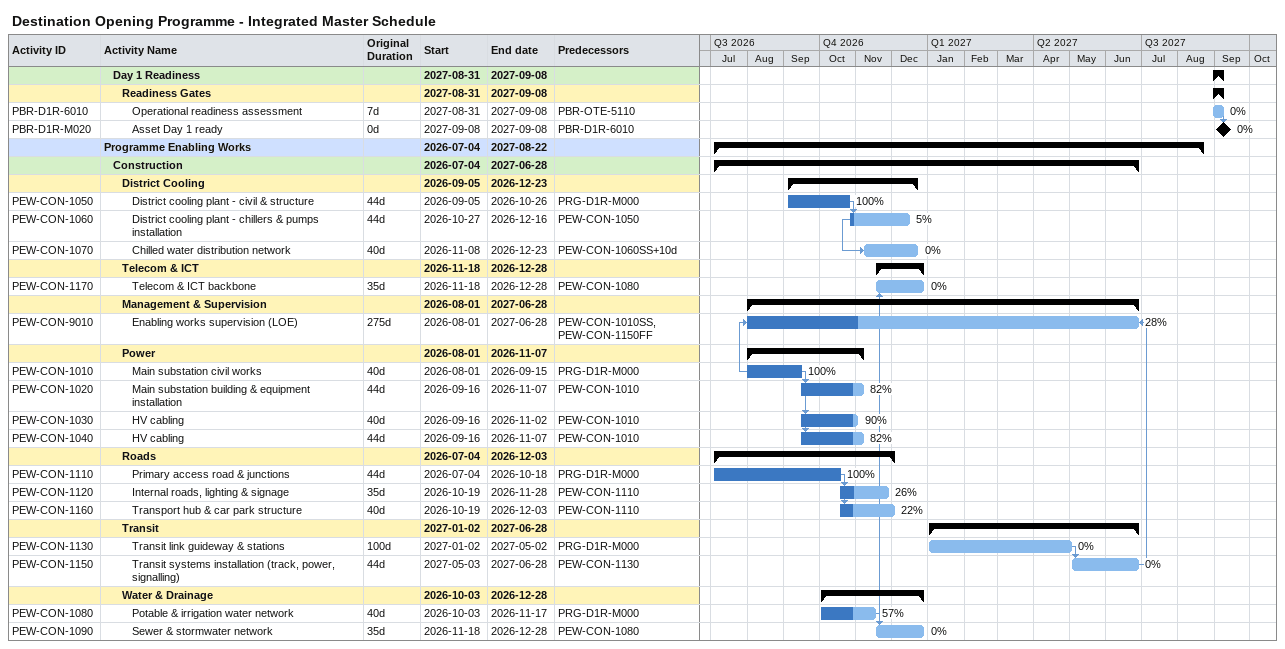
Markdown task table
Destination Opening Programme - Integrated Master Schedule

| ID | Level | Task | Original duration | Start | Finish | Predecessors | % complete |
|---|---|---|---|---|---|---|---|
|  | 2 | **Day 1 Readiness** |  | 2027-08-31 | 2027-09-08 |  |  |
|  | 3 | **Readiness Gates** |  | 2027-08-31 | 2027-09-08 |  |  |
| PBR-D1R-6010 | 4 | Operational readiness assessment | 7d | 2027-08-31 | 2027-09-08 | PBR-OTE-5110 | 0 |
| PBR-D1R-M020 | 4 | Asset Day 1 ready | 0d | 2027-09-08 | 2027-09-08 | PBR-D1R-6010 | 0 |
|  | 1 | **Programme Enabling Works** |  | 2026-07-04 | 2027-08-22 |  |  |
|  | 2 | **Construction** |  | 2026-07-04 | 2027-06-28 |  |  |
|  | 3 | **District Cooling** |  | 2026-09-05 | 2026-12-23 |  |  |
| PEW-CON-1050 | 4 | District cooling plant - civil & structure | 44d | 2026-09-05 | 2026-10-26 | PRG-D1R-M000 | 100 |
| PEW-CON-1060 | 4 | District cooling plant - chillers & pumps installation | 44d | 2026-10-27 | 2026-12-16 | PEW-CON-1050 | 5 |
| PEW-CON-1070 | 4 | Chilled water distribution network | 40d | 2026-11-08 | 2026-12-23 | PEW-CON-1060SS+10d | 0 |
|  | 3 | **Telecom & ICT** |  | 2026-11-18 | 2026-12-28 |  |  |
| PEW-CON-1170 | 4 | Telecom & ICT backbone | 35d | 2026-11-18 | 2026-12-28 | PEW-CON-1080 | 0 |
|  | 3 | **Management & Supervision** |  | 2026-08-01 | 2027-06-28 |  |  |
| PEW-CON-9010 | 4 | Enabling works supervision (LOE) | 275d | 2026-08-01 | 2027-06-28 | PEW-CON-1010SS, PEW-CON-1150FF | 28 |
|  | 3 | **Power** |  | 2026-08-01 | 2026-11-07 |  |  |
| PEW-CON-1010 | 4 | Main substation civil works | 40d | 2026-08-01 | 2026-09-15 | PRG-D1R-M000 | 100 |
| PEW-CON-1020 | 4 | Main substation building & equipment installation | 44d | 2026-09-16 | 2026-11-07 | PEW-CON-1010 | 82 |
| PEW-CON-1030 | 4 | HV cabling | 40d | 2026-09-16 | 2026-11-02 | PEW-CON-1010 | 90 |
| PEW-CON-1040 | 4 | HV cabling | 44d | 2026-09-16 | 2026-11-07 | PEW-CON-1010 | 82 |
|  | 3 | **Roads** |  | 2026-07-04 | 2026-12-03 |  |  |
| PEW-CON-1110 | 4 | Primary access road & junctions | 44d | 2026-07-04 | 2026-10-18 | PRG-D1R-M000 | 100 |
| PEW-CON-1120 | 4 | Internal roads, lighting & signage | 35d | 2026-10-19 | 2026-11-28 | PEW-CON-1110 | 26 |
| PEW-CON-1160 | 4 | Transport hub & car park structure | 40d | 2026-10-19 | 2026-12-03 | PEW-CON-1110 | 22 |
|  | 3 | **Transit** |  | 2027-01-02 | 2027-06-28 |  |  |
| PEW-CON-1130 | 4 | Transit link guideway & stations | 100d | 2027-01-02 | 2027-05-02 | PRG-D1R-M000 | 0 |
| PEW-CON-1150 | 4 | Transit systems installation (track, power, signalling) | 44d | 2027-05-03 | 2027-06-28 | PEW-CON-1130 | 0 |
|  | 3 | **Water & Drainage** |  | 2026-10-03 | 2026-12-28 |  |  |
| PEW-CON-1080 | 4 | Potable & irrigation water network | 40d | 2026-10-03 | 2026-11-17 | PRG-D1R-M000 | 57 |
| PEW-CON-1090 | 4 | Sewer & stormwater network | 35d | 2026-11-18 | 2026-12-28 | PEW-CON-1080 | 0 |
